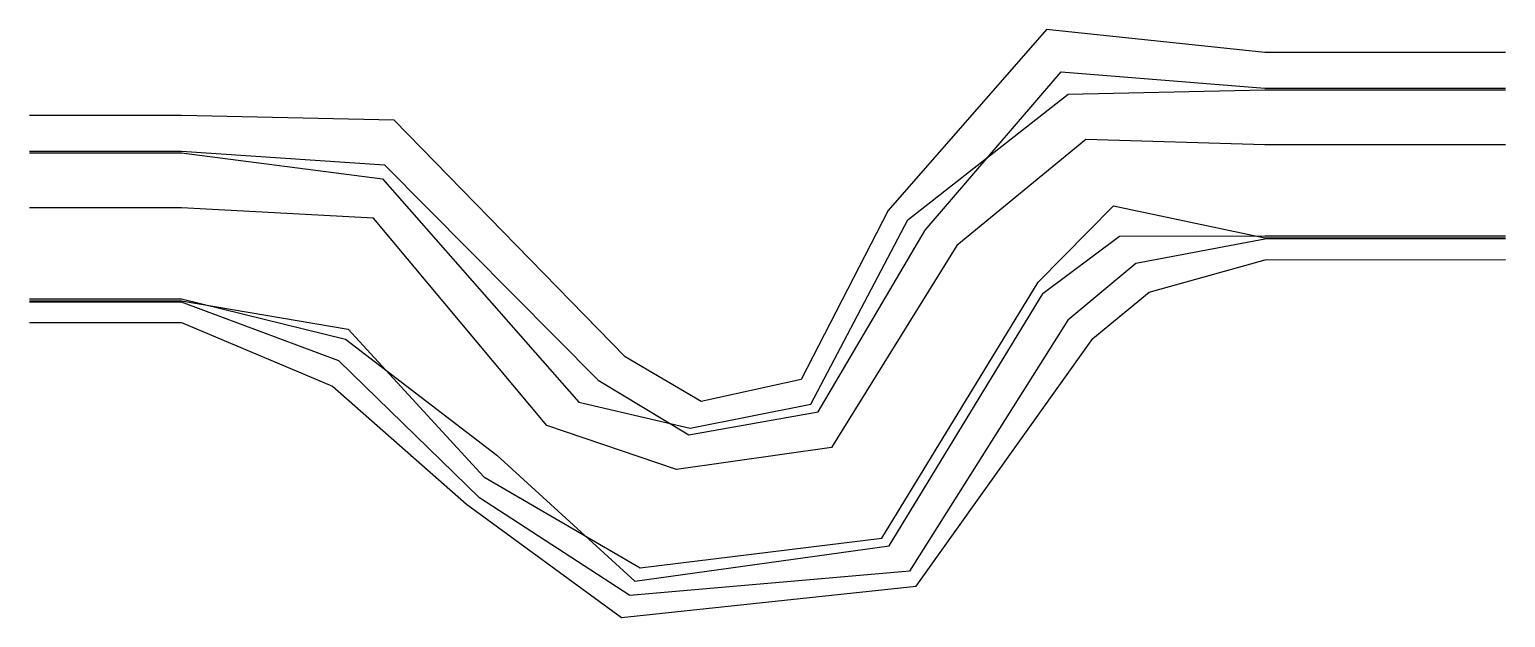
# Model space of a CAD drawing. Extents: x 0 to 5.5, y -1.19 to 1.
import ezdxf

# ---------------------------------------------------------------- set-up
doc = ezdxf.new("R2010")
doc.units = 0
doc.header["$MEASUREMENT"] = 0
doc.layers.get('0').update_dxf_attribs({"linetype": 'CONTINUOUS'})

msp = doc.modelspace()

# ---------------------------------------------------------------- linework, layer by layer
for points in [[(5.4993, 0.9178), (4.603, 0.9178), (3.789, 1.0033), (3.1987, 0.3289), (2.8751, -0.3005), (2.5021, -0.3821), (2.2196, -0.2169), (1.3584, 0.6653), (0.5658, 0.6828), (0, 0.6828)], [(0, 0.55), (0.5658, 0.55), (1.3222, 0.4987), (2.1183, -0.3028), (2.4562, -0.5067), (2.9385, -0.4206), (3.3368, 0.2558), (3.8437, 0.8462), (4.603, 0.785), (5.4993, 0.785)], [(5.4993, 0.2228), (4.603, 0.2227), (4.1217, 0.1321), (3.8681, -0.0791), (3.2782, -1.0155), (2.2364, -1.1051), (1.6765, -0.7421), (1.1524, -0.2308), (0.5658, -0.0122), (0, -0.0122)], [(0, -0.0888), (0.5658, -0.0888), (1.1291, -0.3255), (1.6279, -0.7652), (2.2062, -1.1875), (3.3032, -1.0707), (3.9622, -0.1474), (4.1712, 0.0252), (4.6036, 0.145), (5.4993, 0.1463)]]:
    msp.add_lwpolyline(points)
for points, elevation in [([(0, 0.544), (0.5658, 0.544), (1.3149, 0.4472), (2.0463, -0.3849), (2.4617, -0.4823), (2.9117, -0.3925), (3.2723, 0.2938), (3.8705, 0.762), (4.603, 0.779), (5.4993, 0.779)], 1.9767), ([(5.4993, 0.5733), (4.603, 0.5733), (3.9354, 0.5931), (3.4548, 0.1988), (2.988, -0.5536), (2.4112, -0.6365), (1.9276, -0.4716), (1.282, 0.3003), (0.5658, 0.3383), (0, 0.3383)], 2.1535), ([(0, -0.0082), (0.5658, -0.0082), (1.1874, -0.113), (1.6928, -0.664), (2.2749, -1.0023), (3.1761, -0.892), (3.7582, 0.0619), (4.0384, 0.3466), (4.603, 0.2268), (5.4993, 0.2268)], 2.2077)]:
    msp.add_lwpolyline(points, dxfattribs=dict(elevation=elevation))
at = {"linetype": 'BYBLOCK'}
msp.add_lwpolyline([(0, 0), (0.5658, 0), (1.1768, -0.1501), (1.7408, -0.5827), (2.2554, -1.0523), (3.2027, -0.9199), (3.7764, 0.0209), (4.0612, 0.2332), (4.603, 0.235), (5.4993, 0.235)], dxfattribs=at)

doc.saveas('drawing.dxf')
